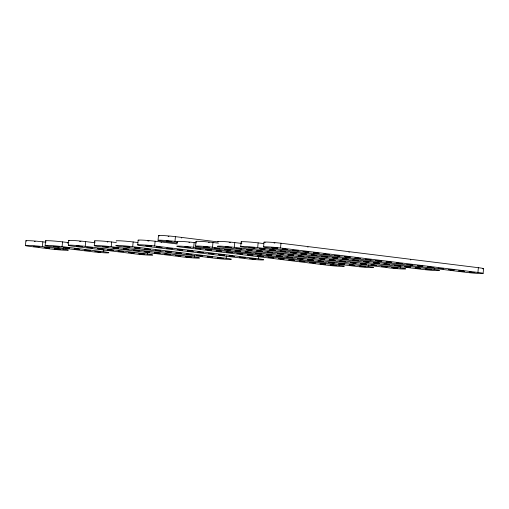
<?xml version="1.0" encoding="UTF-8"?>
<svg xmlns="http://www.w3.org/2000/svg" width="509" height="509" viewBox="0 0 509 509"><rect width="100%" height="100%" fill="white"/><g stroke="black" fill="none" stroke-linecap="round" stroke-linejoin="round"><path stroke-width="0.76" d="M25.45 245.529L25.883 240.789M42.406 246.579A11.122 0.579 5.2 0 0 27.142 245.376A11.122 0.579 5.2 0 0 30.642 246.502L51.422 249.073A11.122 0.579 5.2 0 0 66.685 250.275A11.122 0.579 5.2 0 0 63.18 249.149L42.406 246.579L42.832 241.839A11.122 0.579 5.2 0 0 30.184 240.725A11.122 0.579 5.2 0 0 26.392 241.018M45.142 245.567L45.575 240.827M62.092 246.617A11.122 0.579 5.2 0 0 46.834 245.414A11.122 0.579 5.2 0 0 50.334 246.541L91.887 251.688A11.122 0.579 5.2 0 0 107.151 252.884A11.122 0.579 5.2 0 0 103.651 251.764L62.092 246.617L62.524 241.877A11.122 0.579 5.2 0 0 49.876 240.763A11.122 0.579 5.2 0 0 46.084 241.056M63.18 249.149L63.326 247.571M68.295 245.293L68.728 240.553M85.251 246.343A11.122 0.579 5.2 0 0 69.987 245.141A11.122 0.579 5.2 0 0 73.487 246.267L135.82 253.985A11.122 0.579 5.2 0 0 151.084 255.181A11.122 0.579 5.2 0 0 147.578 254.061L85.251 246.343L85.677 241.603A11.122 0.579 5.2 0 0 73.379 240.509A11.122 0.579 5.2 0 0 69.008 240.719M94.26 245.669L94.693 240.929M103.651 251.764L103.868 249.391M111.217 246.719A11.122 0.579 5.2 0 0 95.953 245.516A11.122 0.579 5.2 0 0 99.452 246.642L182.566 256.93A11.122 0.579 5.2 0 0 197.829 258.133A11.122 0.579 5.2 0 0 194.323 257.007L111.217 246.719L111.643 241.979A11.122 0.579 5.2 0 0 99.344 240.878A11.122 0.579 5.2 0 0 94.973 241.088M132.703 246.693A11.122 0.579 5.2 0 0 117.439 245.491A11.122 0.579 5.2 0 0 120.945 246.617L214.442 258.19A11.122 0.579 5.2 0 0 228.077 259.355L228.675 259.374A11.122 0.579 5.2 0 0 230.513 259.386L230.819 259.367A11.122 0.579 5.2 0 0 226.925 258.362L132.703 246.693L133.135 241.953A11.122 0.579 5.2 0 0 121.199 240.878A11.122 0.579 5.2 0 0 116.3 241.005M137.716 244.918L138.143 240.178M147.578 254.061L147.725 252.483M154.666 245.968A11.122 0.579 5.2 0 0 139.402 244.765A11.122 0.579 5.2 0 0 142.908 245.892L246.795 258.757A11.122 0.579 5.2 0 0 262.059 259.953A11.122 0.579 5.2 0 0 258.553 258.833L154.666 245.968L155.099 241.228A11.122 0.579 5.2 0 0 142.113 240.095A11.122 0.579 5.2 0 0 138.944 240.477M158.038 240.337L158.471 235.603M177.361 241.68L174.988 241.387L175.42 236.647A11.122 0.579 5.2 0 0 162.435 235.521A11.122 0.579 5.2 0 0 159.272 235.896M193.7 247.291A11.122 0.579 5.2 0 0 178.436 246.089A11.122 0.579 5.2 0 0 181.942 247.215L327.382 265.221A11.122 0.579 5.2 0 0 342.646 266.423A11.122 0.579 5.2 0 0 339.14 265.297L193.7 247.291L194.133 242.551A11.122 0.579 5.2 0 0 181.834 241.457A11.122 0.579 5.2 0 0 177.456 241.667M194.323 257.007L194.47 255.429M195.577 246.178L196.01 241.438M212.527 247.228A11.122 0.579 5.2 0 0 197.269 246.025A11.122 0.579 5.2 0 0 200.769 247.151L356.599 266.442A11.122 0.579 5.2 0 0 371.863 267.645A11.122 0.579 5.2 0 0 368.363 266.519L212.527 247.228L212.959 242.488A11.122 0.579 5.2 0 0 200.661 241.387A11.122 0.579 5.2 0 0 196.289 241.597M226.206 258.267L226.422 255.9M234.331 247.323A11.122 0.579 5.2 0 0 219.067 246.121A11.122 0.579 5.2 0 0 222.567 247.247L388.787 267.829A11.122 0.579 5.2 0 0 404.051 269.026A11.122 0.579 5.2 0 0 400.551 267.906L234.331 247.323L234.757 242.583A11.122 0.579 5.2 0 0 222.458 241.489A11.122 0.579 5.2 0 0 218.087 241.699M240.738 246.566L241.171 241.826M257.688 247.616A11.122 0.579 5.2 0 0 242.424 246.413A11.122 0.579 5.2 0 0 245.93 247.539L422.54 269.407A11.122 0.579 5.2 0 0 437.804 270.61A11.122 0.579 5.2 0 0 434.298 269.484L257.688 247.616L258.12 242.876A11.122 0.579 5.2 0 0 245.472 241.762A11.122 0.579 5.2 0 0 241.673 242.055M258.553 258.833L258.769 256.46M263.586 246.935L264.018 242.195M280.542 247.985A11.122 0.579 5.2 0 0 265.278 246.789A11.122 0.579 5.2 0 0 268.777 247.908L466.168 272.353A11.122 0.579 5.2 0 0 481.431 273.549A11.122 0.579 5.2 0 0 477.926 272.43L280.542 247.985L280.968 243.245A11.122 0.579 5.2 0 0 267.658 242.099A11.122 0.579 5.2 0 0 265.176 242.57M339.14 265.297L339.287 263.719M368.363 266.519L368.503 264.941M400.551 267.906L400.691 266.322M434.298 269.484L434.444 267.906M477.926 272.43L478.358 267.689L280.968 243.245M483.117 273.397L483.55 268.663M34.408 241.514L35.178 241.527M177.412 242.354L176.744 242.373L177.374 242.538M168.116 236.354L168.924 236.411M147.795 240.935L149.029 241.024M274.058 242.978L274.898 243.047M79.608 241.4L80.886 241.527M410.388 259.806L410.82 259.851M229.126 242.424L230.348 242.551M67.277 243.003L67.71 243.047M188.922 242.43L189.723 242.526M211.019 256.911L207.176 256.701L212.698 257.185L211.101 256.918M348.894 252.178L349.282 252.222M258.12 242.876L263.643 243.563M234.757 242.583L241.851 243.461M175.42 236.647L218.03 241.928M212.959 242.488L218.469 243.168M194.133 242.551L196.487 242.844M177.431 243.073L163.23 241.311A11.122 0.579 5.2 0 1 159.731 240.191A11.122 0.579 5.2 0 1 174.988 241.387M155.099 241.228L177.132 243.957M133.135 241.953L137.85 242.538M111.643 241.979L116.351 242.558M85.677 241.603L95.145 242.774M62.524 241.877L68.798 242.653M42.832 241.839L45.912 242.22M307.729 247.075L308.072 247.119M181.401 237.907L181.751 237.951M208.55 242.456L209.205 242.545M161.079 242.488L161.423 242.532M107.234 241.947L107.889 242.036M478.358 267.689A11.122 0.579 5.2 0 1 482.666 268.803M33.766 246.273L39.282 246.782L33.766 246.273M44.156 247.565L49.672 248.068L44.156 247.565M53.458 246.318L58.974 246.82L53.458 246.318M54.546 248.85L60.062 249.353L54.546 248.85M63.848 247.603L69.364 248.106L63.848 247.603M74.238 248.888L79.754 249.391L74.238 248.888M76.611 246.038L82.127 246.547L76.611 246.038M84.621 250.173L90.144 250.676L84.621 250.173M87.001 247.329L92.517 247.832L87.001 247.329M95.011 251.459L100.534 251.961L95.011 251.459M97.391 248.615L102.907 249.117L97.461 248.596M102.576 246.413L108.099 246.916L102.576 246.413M107.774 249.9L113.297 250.403L107.774 249.9M112.966 247.698L118.482 248.207L112.966 247.698M118.164 251.185L123.687 251.688L118.164 251.185M123.356 248.99L128.872 249.493L123.356 248.99M124.069 246.388L129.585 246.897L124.069 246.388M128.554 252.47L134.077 252.973L128.554 252.47M133.746 250.275L139.262 250.778L133.746 250.275M134.459 247.679L139.975 248.182L134.459 247.679M138.944 253.756L144.461 254.265L138.944 253.756M144.13 251.561L149.652 252.063L144.13 251.561M144.842 248.965L150.365 249.467L144.842 248.965M146.026 245.669L151.548 246.171L146.026 245.669M154.52 252.846L160.042 253.348L154.52 252.846M155.232 250.25L160.755 250.752L155.232 250.25M156.416 246.954L161.938 247.457L156.416 246.954M166.354 241.088L171.87 241.59L166.354 241.088M164.91 254.131L170.426 254.64L164.98 254.118M165.622 251.535L171.145 252.038L165.622 251.535M166.806 248.239L172.328 248.742L166.806 248.239M175.3 255.423L180.816 255.925L175.3 255.423M176.012 252.82L181.528 253.323L176.012 252.82M177.196 249.525L182.712 250.027L177.196 249.525M185.06 246.986L190.582 247.495L185.06 246.986M185.69 256.708L191.206 257.21L185.69 256.708M186.402 254.106L191.918 254.615L186.402 254.106M187.586 250.81L193.102 251.312L187.586 250.81M195.45 248.277L200.972 248.78L195.526 248.258M196.792 255.397L202.308 255.9L196.792 255.397M197.976 252.095L203.492 252.604L197.976 252.095M203.893 246.922L209.409 247.425L203.893 246.922M205.84 249.563L211.362 250.065L205.84 249.563M208.359 253.387L213.882 253.889L208.359 253.387M214.283 248.207L219.799 248.716L214.283 248.207M216.23 250.848L221.746 251.351L216.23 250.848M217.566 257.968L223.088 258.47L217.566 257.968M218.749 254.672L224.272 255.174L218.749 254.672M224.673 249.499L230.189 250.002L224.673 249.499M225.691 247.018L231.207 247.527L225.691 247.018M226.62 252.133L232.136 252.636L226.62 252.133M229.139 255.957L234.662 256.46L229.139 255.957M235.056 250.784L240.579 251.287L235.133 250.765M236.081 248.309L241.597 248.812L236.081 248.309M237.009 253.418L242.526 253.927L237.009 253.418M239.529 257.242L245.045 257.745L239.529 257.242M245.446 252.07L250.969 252.572L245.446 252.07M246.471 249.595L251.987 250.097L246.471 249.595M247.393 254.71L252.916 255.213L247.393 254.71M249.054 247.317L254.57 247.819L249.054 247.317M249.919 258.527L255.435 259.036L249.919 258.527M255.836 253.355L261.352 253.857L255.836 253.355M256.854 250.88L262.377 251.382L256.854 250.88M257.783 255.995L263.306 256.498L257.783 255.995M259.444 248.602L264.96 249.105L259.444 248.602M266.226 254.64L271.742 255.149L266.226 254.64M267.244 252.165L272.767 252.668L267.244 252.165M268.173 257.28L273.689 257.783L268.173 257.28M269.827 249.887L275.35 250.39L269.827 249.887M271.901 247.686L277.418 248.188L271.901 247.686M276.616 255.932L282.132 256.434L276.616 255.932M277.634 253.45L283.157 253.953L277.634 253.45M278.563 258.566L284.079 259.068L278.633 258.553M280.217 251.172L285.74 251.675L280.217 251.172M282.291 248.971L287.808 249.474L282.291 248.971M287 257.217L292.522 257.719L287 257.217M288.024 254.735L293.54 255.244L288.094 254.723M288.953 259.851L294.469 260.353L288.953 259.851M290.607 252.458L296.13 252.96L290.607 252.458M292.681 250.256L298.198 250.759L292.681 250.256M297.39 258.502L302.912 259.005L297.39 258.502M298.414 256.027L303.93 256.53L298.414 256.027M299.337 261.136L304.859 261.645L299.337 261.136M300.997 253.743L306.513 254.252L300.997 253.743M303.065 251.541L308.588 252.05L303.065 251.541M307.78 259.787L313.302 260.29L307.78 259.787M308.804 257.312L314.32 257.815L308.804 257.312M309.726 262.428L315.249 262.93L309.726 262.428M311.387 255.034L316.903 255.537L311.387 255.034M313.455 252.833L318.978 253.336L313.455 252.833M318.17 261.072L323.686 261.575L318.17 261.072M319.188 258.597L324.71 259.1L319.188 258.597M320.116 263.713L325.639 264.216L320.116 263.713M321.771 256.32L327.293 256.822L321.771 256.32M323.845 254.118L329.368 254.621L323.845 254.118M328.559 262.358L334.076 262.867L328.559 262.358M329.577 259.883L335.1 260.385L329.577 259.883M330.506 264.998L336.023 265.501L330.506 264.998M332.161 257.605L337.683 258.108L332.237 257.586M334.235 255.403L339.751 255.906L334.305 255.384M338.949 263.649L344.466 264.152L338.949 263.649M339.967 261.168L345.484 261.677L339.967 261.168M342.551 258.89L348.073 259.393L342.551 258.89M344.625 256.689L350.141 257.191L344.625 256.689M349.333 264.934L354.856 265.437L349.333 264.934M350.357 262.459L355.874 262.962L350.357 262.459M352.941 260.175L358.457 260.684L352.941 260.175M355.008 257.974L360.531 258.477L355.008 257.974M359.723 266.22L365.246 266.722L359.723 266.22M360.747 263.745L366.264 264.247L360.747 263.745M363.331 261.467L368.847 261.97L363.331 261.467M365.398 259.259L370.921 259.768L365.398 259.259M371.131 265.03L376.654 265.533L371.207 265.011M373.721 262.752L379.237 263.255L373.721 262.752M375.788 260.551L381.311 261.053L375.788 260.551M381.521 266.315L387.044 266.818L381.521 266.315M384.104 264.037L389.627 264.54L384.104 264.037M386.178 261.836L391.695 262.339L386.178 261.836M391.911 267.6L397.434 268.103L391.911 267.6M394.494 265.323L400.017 265.825L394.494 265.323M396.568 263.121L402.085 263.624L396.568 263.121M404.884 266.608L410.407 267.11L404.884 266.608M406.958 264.406L412.475 264.909L406.958 264.406M415.274 267.893L420.79 268.402L415.344 267.88M417.342 265.692L422.864 266.201L417.418 265.679M425.664 269.185L431.18 269.687L425.664 269.185M427.732 266.983L433.254 267.486L427.732 266.983M438.122 268.268L443.638 268.771L438.122 268.268M448.512 269.554L454.028 270.056L448.512 269.554M458.902 270.839L464.418 271.342L458.902 270.839M469.285 272.124L474.808 272.627L469.285 272.124"/></g></svg>
